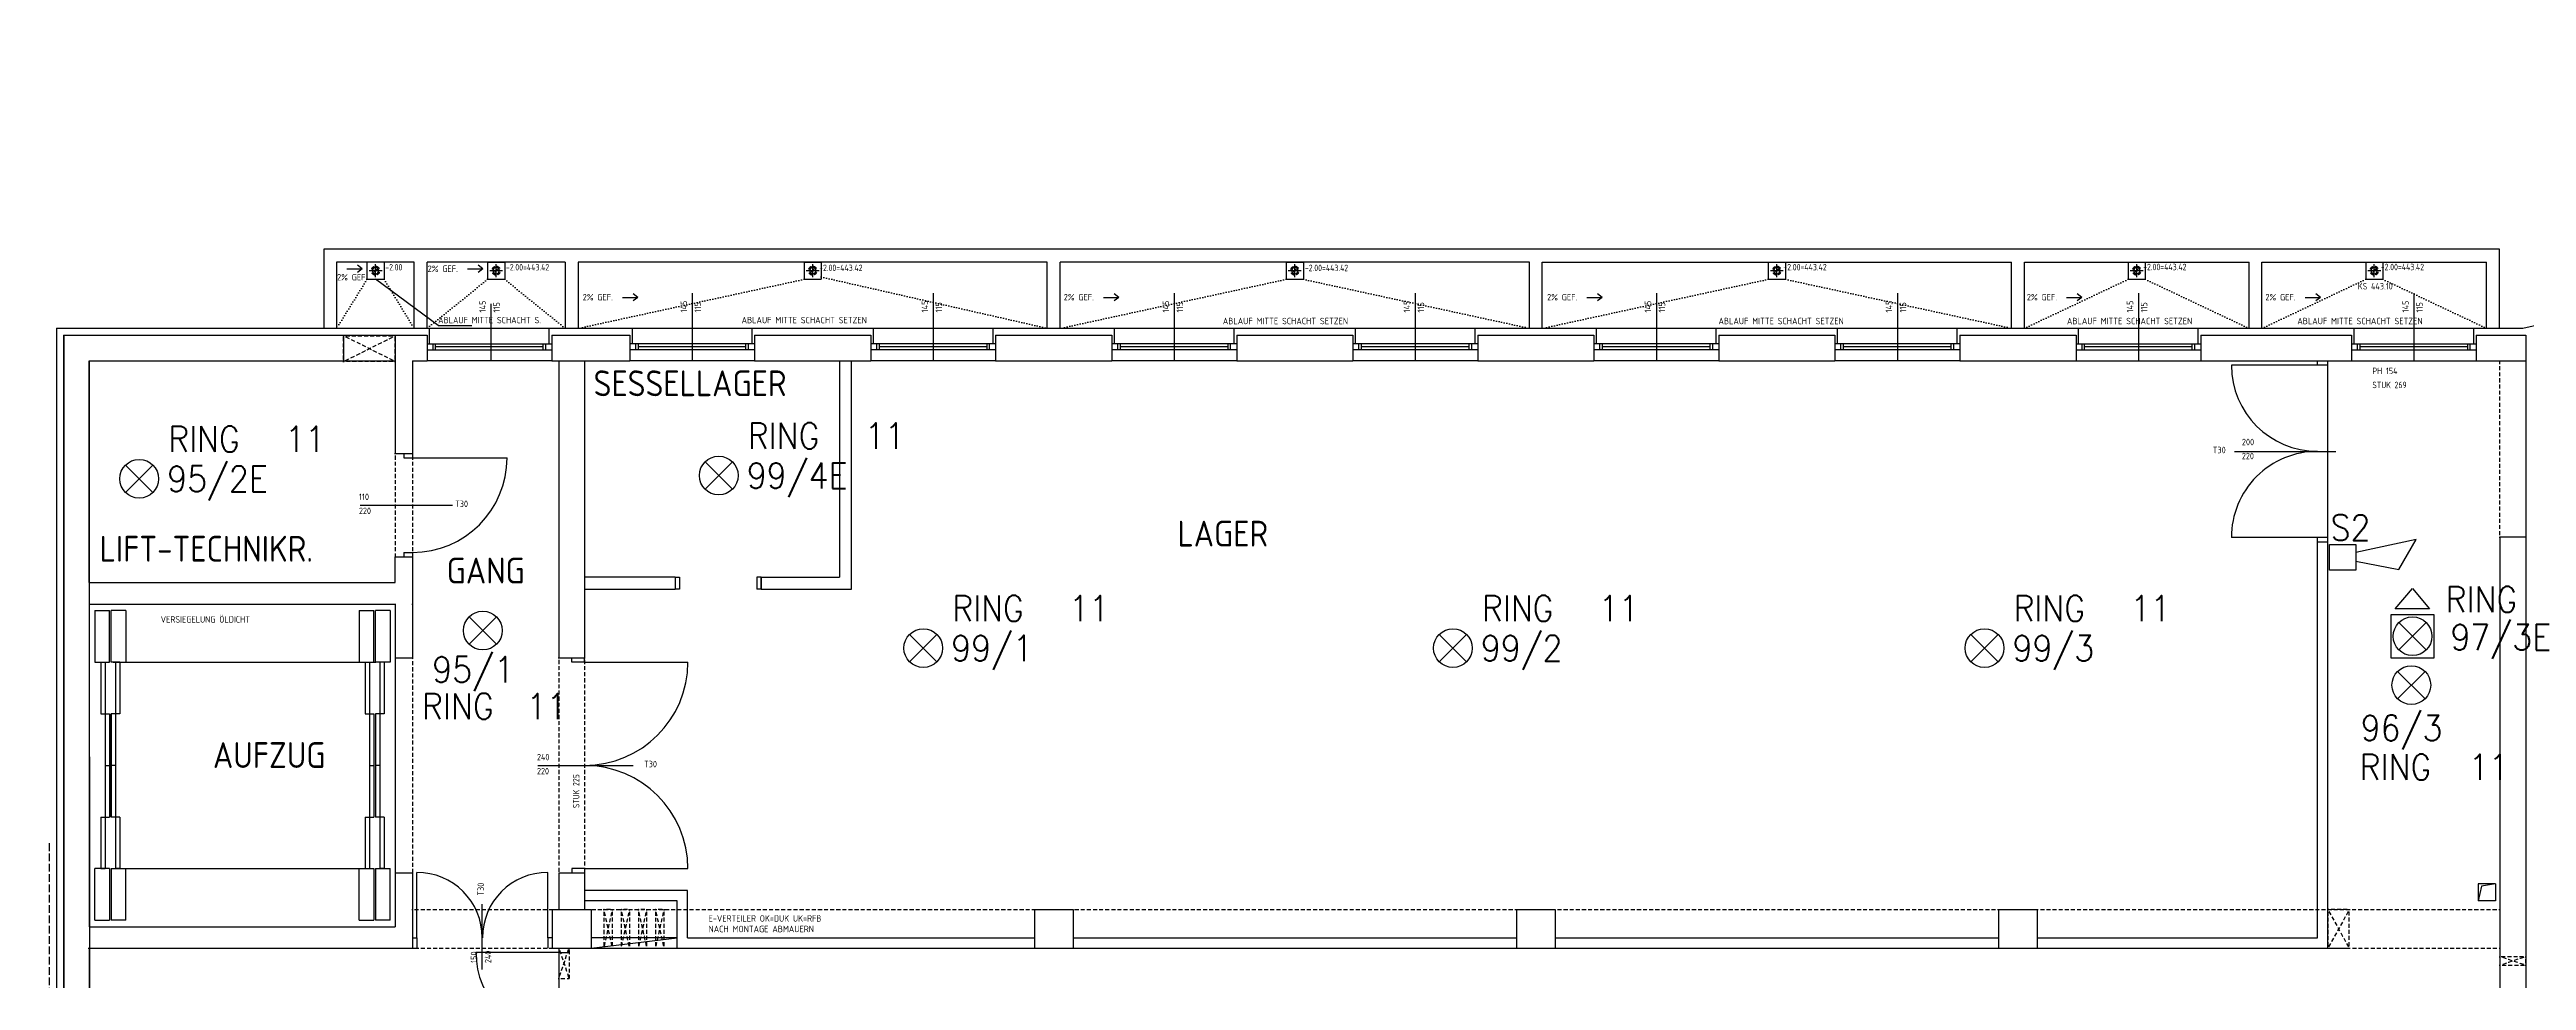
# Model space of a CAD drawing. Extents: x -386 to 10077, y -116 to 3208.
# Drawn here: x 5045 to 7922, y 2125 to 3207 of the extents above; entities that cross this region are included whole.
import ezdxf
from ezdxf.enums import TextEntityAlignment as Align

# ---------------------------------------------------------------- set-up
doc = ezdxf.new("R2010")
doc.units = 0
doc.header["$LTSCALE"] = 60
for name, pattern in [('X1$0$STRICH_3_1MM_KANTEN', [0.2, 0.15, -0.05]), ('Y1$0$ACHSE', [0.115, 0, -0.04, 0.075, 0]), ('Y1$0$PUNKT_1MM', [0.05, 0, -0.05]), ('Y1$0$STRICH_3_1MM_KANTEN', [0.2, 0.15, -0.05])]:
    doc.linetypes.add(name, pattern=pattern)
doc.layers.get('0').update_dxf_attribs({"linetype": 'CONTINUOUS'})
doc.layers.add('SECO-BRAND', color=240, linetype='CONTINUOUS')
doc.layers.add('SECO-BRAND_LOOP', color=81, linetype='CONTINUOUS')
doc.styles.add('ROMANS', font='romans.shx', dxfattribs={"width": 0.9})
doc.styles.add('SMALL', font='ISO.SHX', dxfattribs={"height": 12.5})

# ---------------------------------------------------------------- blocks, each defined once
blk = doc.blocks.new('SecoS-sirene')
blk.add_lwpolyline([(0.044, 0.307), (0.144, 0.807), (-0.206, 1.007), (-0.056, 0.307)])
blk.add_lwpolyline([(0.15, 0), (-0.15, 0), (-0.15, 0.306), (0.15, 0.306)], close=True)
at = {"style": 'ROMANS', "width": 0.9, "flags": 1}
for tag, p in [('PRODUKT_1', (-0.344, 0.022)), ('PRODUKT_2', (-0.344, -0.428)), ('TECHNIK', (-0.344, -0.88)), ('SECOPOS', (-0.344, -1.342))]:
    blk.add_attdef(tag, text='', height=0.3, dxfattribs=at).set_placement(p, align=Align.RIGHT)
at = {"color": 81, "style": 'ROMANS', "width": 0.9}
for tag, p in [('MELDERNUMMER', (0.33, 0.038)), ('LINE_1', (0.33, -0.41)), ('LINE_2', (0.33, -0.861)), ('ZUSATZTEXT', (0.33, -1.307))]:
    blk.add_attdef(tag, p, '', height=0.3, dxfattribs=at)
at = {"layer": 'SECO-BRAND_LOOP', "color": 7, "style": 'ROMANS', "width": 0.8}
for tag, p, flags in [('RING', (0.33, 0.487), 9), ('RINGNUMMER', (1.294, 0.487), 1)]:
    blk.add_attdef(tag, p, '', height=0.3, dxfattribs=dict(at, flags=flags))
blk = doc.blocks.new('SecoS-opt')
for p, q in [((0.159, 0.159), (-0.159, -0.159)), ((-0.159, 0.159), (0.159, -0.159))]:
    blk.add_line(p, q)
blk.add_circle((0, 0), 0.225)
at = {"style": 'ROMANS', "width": 0.9, "flags": 1}
for tag, p in [('PRODUKT_1', (-0.344, -0.147)), ('PRODUKT_2', (-0.344, -0.597)), ('TECHNIK', (-0.344, -1.049)), ('SECOPOS', (-0.344, -1.511))]:
    blk.add_attdef(tag, text='', height=0.3, dxfattribs=at).set_placement(p, align=Align.RIGHT)
at = {"color": 81, "style": 'ROMANS', "width": 0.9}
for tag, p in [('MELDERNUMMER', (0.33, -0.131)), ('LINE_1', (0.33, -0.989)), ('LINE_2', (0.33, -1.441)), ('ZUSATZTEXT', (0.33, -1.886))]:
    blk.add_attdef(tag, p, '', height=0.3, dxfattribs=at)
at = {"layer": 'SECO-BRAND_LOOP', "color": 7, "style": 'ROMANS', "width": 0.8, "flags": 8}
blk.add_attdef('RING', (0.33, -0.579), '', height=0.3, dxfattribs=at)
at = {"layer": 'SECO-BRAND_LOOP', "color": 7, "style": 'ROMANS', "width": 0.8}
blk.add_attdef('RINGNUMMER', (1.294, -0.579), '', height=0.3, dxfattribs=at)
blk = doc.blocks.new('SecoS-opt zwdi')
for p, q in [((0.159, 0.159), (-0.159, -0.159)), ((-0.159, 0.159), (0.159, -0.159))]:
    blk.add_line(p, q)
for points in [[(-0.201, 0.32), (-0.001, 0.555), (0.199, 0.32)], [(0.25, 0.25), (-0.25, 0.25), (-0.25, -0.25), (0.25, -0.25)]]:
    blk.add_lwpolyline(points, close=True)
blk.add_circle((0, 0), 0.225)
at = {"style": 'ROMANS', "width": 0.9, "flags": 1}
for tag, p in [('PRODUKT_1', (-0.344, -0.147)), ('PRODUKT_2', (-0.344, -0.597)), ('TECHNIK', (-0.344, -1.049)), ('SECOPOS', (-0.344, -1.511))]:
    blk.add_attdef(tag, text='', height=0.3, dxfattribs=at).set_placement(p, align=Align.RIGHT)
at = {"color": 81, "style": 'ROMANS', "width": 0.9}
for tag, p in [('MELDERNUMMER', (0.33, -0.131)), ('LINE_1', (0.33, -0.579)), ('LINE_2', (0.33, -1.031)), ('ZUSATZTEXT', (0.33, -1.476))]:
    blk.add_attdef(tag, p, '', height=0.3, dxfattribs=at)
at = {"layer": 'SECO-BRAND_LOOP', "color": 7, "style": 'ROMANS', "width": 0.8, "flags": 8}
blk.add_attdef('RING', (0.33, 0.317), '', height=0.3, dxfattribs=at)
at = {"layer": 'SECO-BRAND_LOOP', "color": 7, "style": 'ROMANS', "width": 0.8}
blk.add_attdef('RINGNUMMER', (1.294, 0.317), '', height=0.3, dxfattribs=at)

msp = doc.modelspace()

# ---------------------------------------------------------------- linework, layer by layer
at = {"color": 252, "linetype": 'Continuous'}
for p, q in [((7918.1, 2883), (9337.2, 3207)), ((5468.5, 2975), (5363.5, 2975)), ((5363.5, 2975), (5363.5, 2883)), ((7891, 2975), (5468.5, 2975)), ((7891, 2883), (7891, 2975)), ((5468.5, 2960), (5378.5, 2960)), ((5378.5, 2960), (5378.5, 2883)), ((5390.3, 2952.1), (5408.2, 2952.1)), ((5408.2, 2952.1), (5402.7, 2956.2)), ((5408.2, 2952.1), (5402.7, 2948)), ((5413.7, 2960), (5413.7, 2940)), ((5413.7, 2940), (5433.7, 2940)), ((5416.2, 2950), (5431.2, 2950)), ((5423.7, 2942.5), (5423.7, 2957.5)), ((5496.5, 2886.2), (5423.7, 2940)), ((5433.7, 2960), (5433.7, 2940)), ((5468.5, 2883), (5468.5, 2960)), ((5644, 2960), (5483.5, 2960)), ((5483.5, 2883), (5483.5, 2960)), ((5530.4, 2952.1), (5548.3, 2952.1)), ((5548.3, 2952.1), (5542.8, 2956.2)), ((5548.3, 2952.1), (5542.8, 2948)), ((5553.8, 2960), (5553.8, 2940)), ((5553.8, 2960), (5573.8, 2960)), ((5553.8, 2940), (5573.8, 2940)), ((5556.3, 2950), (5571.3, 2950)), ((5563.8, 2942.5), (5563.8, 2957.5)), ((5573.8, 2960), (5573.8, 2940)), ((5644, 2960), (5644, 2883)), ((6204, 2960), (5659, 2960)), ((5659, 2960), (5659, 2883)), ((5921.5, 2960), (5921.5, 2940)), ((5921.5, 2960), (5941.5, 2960)), ((5921.5, 2940), (5941.5, 2940)), ((5924, 2950), (5939, 2950)), ((5931.5, 2942.5), (5931.5, 2957.5)), ((5941.5, 2960), (5941.5, 2940)), ((6204, 2883), (6204, 2960)), ((6764, 2960), (6219, 2960)), ((6219, 2883), (6219, 2960)), ((6481.5, 2960), (6481.5, 2940)), ((6481.5, 2960), (6501.5, 2960)), ((6481.5, 2940), (6501.5, 2940)), ((6484, 2950), (6499, 2950)), ((6491.5, 2942.5), (6491.5, 2957.5)), ((6501.5, 2960), (6501.5, 2940)), ((6764, 2883), (6764, 2960)), ((6779, 2960), (7324, 2960)), ((6779, 2883), (6779, 2960)), ((7041.5, 2960), (7041.5, 2940)), ((7041.5, 2960), (7061.5, 2960)), ((7041.5, 2940), (7061.5, 2940)), ((7044, 2950), (7059, 2950)), ((7051.5, 2942.5), (7051.5, 2957.5)), ((7061.5, 2960), (7061.5, 2940)), ((7324, 2883), (7324, 2960)), ((7339, 2960), (7600, 2960)), ((7339, 2883), (7339, 2960)), ((7459.5, 2960), (7459.5, 2940)), ((7459.5, 2960), (7479.5, 2960)), ((7459.5, 2940), (7479.5, 2940)), ((7462, 2950), (7477, 2950)), ((7469.5, 2942.5), (7469.5, 2957.5)), ((7479.5, 2960), (7479.5, 2940)), ((7600, 2883), (7600, 2960)), ((7615, 2960), (7876, 2960)), ((7615, 2883), (7615, 2960)), ((7735.5, 2960), (7735.5, 2940)), ((7735.5, 2960), (7755.5, 2960)), ((7735.5, 2940), (7755.5, 2940)), ((7738, 2950), (7753, 2950)), ((7745.5, 2942.5), (7745.5, 2957.5)), ((7755.5, 2960), (7755.5, 2940)), ((7876, 2883), (7876, 2960)), ((5557.7, 2911.5), (5557.7, 2845)), ((5710.5, 2918.9), (5728.4, 2918.9)), ((5728.4, 2918.9), (5722.9, 2923.1)), ((5728.4, 2918.9), (5722.9, 2914.8)), ((5791.4, 2923.8), (5791.4, 2845)), ((6071.5, 2923.8), (6071.5, 2845)), ((6269.2, 2918.9), (6287.1, 2918.9)), ((6287.1, 2918.9), (6281.6, 2923.1)), ((6287.1, 2918.9), (6281.6, 2914.8)), ((6351.5, 2923.8), (6351.5, 2845)), ((6631.5, 2923.8), (6631.5, 2845)), ((6830.8, 2918.9), (6848.7, 2918.9)), ((6848.7, 2918.9), (6843.2, 2923.1)), ((6848.7, 2918.9), (6843.2, 2914.8)), ((6911.5, 2923.8), (6911.5, 2845)), ((7191.5, 2923.8), (7191.5, 2845)), ((7388.1, 2918.9), (7405.9, 2918.9)), ((7405.9, 2918.9), (7400.4, 2923.1)), ((7405.9, 2918.9), (7400.4, 2914.8)), ((7471.5, 2923.8), (7471.5, 2845)), ((7665.2, 2918.9), (7683, 2918.9)), ((7683, 2918.9), (7677.5, 2923.1)), ((7683, 2918.9), (7677.5, 2914.8)), ((7791.5, 2923.8), (7791.5, 2845)), ((5053.2, 2883), (7918.1, 2883)), ((5053.2, 2883), (5053.2, 1188)), ((5053.2, 2883), (5053.2, 1188)), ((5053.2, 2883), (5201.5, 2883)), ((5486.5, 2865), (5486.5, 2883)), ((5496.5, 2886.2), (5535.5, 2886.2)), ((5625.5, 2865), (5625.5, 2883)), ((5722, 2865), (5722, 2883)), ((5861, 2865), (5861, 2883)), ((6002, 2865), (6002, 2883)), ((6141, 2865), (6141, 2883)), ((6282, 2865), (6282, 2883)), ((6421, 2865), (6421, 2883)), ((6562, 2865), (6562, 2883)), ((6701, 2865), (6701, 2883)), ((6842, 2865), (6842, 2883)), ((6981, 2865), (6981, 2883)), ((7122, 2865), (7122, 2883)), ((7261, 2865), (7261, 2883)), ((7402, 2865), (7402, 2883)), ((7541, 2865), (7541, 2883)), ((7722, 2865), (7722, 2883)), ((7861, 2865), (7861, 2883)), ((5061.2, 2875), (5061.2, 1180)), ((5061.2, 2875), (5201.5, 2875)), ((5061.5, 2875), (5061.5, 1180)), ((5061.5, 2875), (5483.5, 2875)), ((5386.5, 2874.3), (5386.5, 2844.3)), ((5446.5, 2874.3), (5446.5, 2845)), ((5483.5, 2875), (5483.5, 2845)), ((5483.5, 2865), (5629, 2865)), ((5483.5, 2858), (5629, 2858)), ((5490.5, 2858), (5490.5, 2865)), ((5493.5, 2858), (5493.5, 2865)), ((5618.5, 2861.5), (5493.5, 2861.5)), ((5618.5, 2858), (5618.5, 2865)), ((5621.5, 2858), (5621.5, 2865)), ((5628.5, 2875), (5719, 2875)), ((5628.5, 2875), (5628.5, 2845)), ((5719, 2875), (5719, 2845)), ((5864, 2865), (5719, 2865)), ((5864, 2858), (5719, 2858)), ((5726, 2858), (5726, 2865)), ((5729, 2858), (5729, 2865)), ((5854, 2861.5), (5729, 2861.5)), ((5854, 2858), (5854, 2865)), ((5857, 2858), (5857, 2865)), ((5864, 2875), (5999, 2875)), ((5864, 2875), (5864, 2845)), ((5999, 2875), (5999, 2845)), ((6144, 2865), (5999, 2865)), ((6144, 2858), (5999, 2858)), ((6006, 2858), (6006, 2865)), ((6009, 2858), (6009, 2865)), ((6134, 2861.5), (6009, 2861.5)), ((6134, 2858), (6134, 2865)), ((6137, 2858), (6137, 2865)), ((6144, 2875), (6279, 2875)), ((6144, 2875), (6144, 2845)), ((6279, 2875), (6279, 2845)), ((6424, 2865), (6279, 2865)), ((6424, 2858), (6279, 2858)), ((6286, 2858), (6286, 2865)), ((6289, 2858), (6289, 2865)), ((6414, 2861.5), (6289, 2861.5)), ((6414, 2858), (6414, 2865)), ((6417, 2858), (6417, 2865)), ((6424, 2875), (6559, 2875)), ((6424, 2875), (6424, 2845)), ((6559, 2875), (6559, 2845)), ((6704, 2865), (6559, 2865)), ((6704, 2858), (6559, 2858)), ((6566, 2858), (6566, 2865)), ((6569, 2858), (6569, 2865)), ((6694, 2861.5), (6569, 2861.5)), ((6694, 2858), (6694, 2865)), ((6697, 2858), (6697, 2865)), ((6704, 2875), (6839, 2875)), ((6704, 2875), (6704, 2845)), ((6839, 2875), (6839, 2845)), ((6984, 2865), (6839, 2865)), ((6984, 2858), (6839, 2858)), ((6846, 2858), (6846, 2865)), ((6849, 2858), (6849, 2865)), ((6974, 2861.5), (6849, 2861.5)), ((6974, 2858), (6974, 2865)), ((6977, 2858), (6977, 2865)), ((6984, 2875), (7119, 2875)), ((6984, 2875), (6984, 2845)), ((7119, 2875), (7119, 2845)), ((7264, 2865), (7119, 2865)), ((7264, 2858), (7119, 2858)), ((7126, 2858), (7126, 2865)), ((7129, 2858), (7129, 2865)), ((7254, 2861.5), (7129, 2861.5)), ((7254, 2858), (7254, 2865)), ((7257, 2858), (7257, 2865)), ((7264, 2875), (7399, 2875)), ((7264, 2875), (7264, 2845)), ((7399, 2875), (7399, 2845)), ((7399, 2865), (7544, 2865)), ((7399, 2858), (7544, 2858)), ((7406, 2858), (7406, 2865)), ((7409, 2858), (7409, 2865)), ((7534, 2861.5), (7409, 2861.5)), ((7534, 2858), (7534, 2865)), ((7537, 2858), (7537, 2865)), ((7544, 2875), (7719, 2875)), ((7544, 2875), (7544, 2845)), ((7719, 2875), (7719, 2845)), ((7719, 2865), (7864, 2865)), ((7719, 2858), (7864, 2858)), ((7726, 2858), (7726, 2865)), ((7729, 2858), (7729, 2865)), ((7854, 2861.5), (7729, 2861.5)), ((7854, 2858), (7854, 2865)), ((7857, 2858), (7857, 2865)), ((7864, 2875), (7921.5, 2875)), ((7864, 2875), (7864, 2845)), ((7921.5, 2875), (7921.5, 2845)), ((5091.2, 2587.5), (5091.2, 2845)), ((5091.2, 2845), (5091.2, 2410)), ((5091.2, 2845), (5201.5, 2845)), ((5091.5, 2845), (5446.5, 2845)), ((5446.5, 2845), (5446.5, 2737.5)), ((5466.5, 2845), (5466.5, 2737.5)), ((5466.5, 2845), (5483.5, 2845)), ((5629, 2845), (5483.5, 2845)), ((5628.5, 2845), (5719, 2845)), ((5636.5, 2845), (5636.5, 2500)), ((5666.5, 2845), (5666.5, 2500)), ((5864, 2845), (5719, 2845)), ((5864, 2845), (5999, 2845)), ((5962.7, 2845), (5962.7, 2593.8)), ((5976.7, 2579.8), (5976.7, 2845)), ((6144, 2845), (5999, 2845)), ((6144, 2845), (6279, 2845)), ((6424, 2845), (6279, 2845)), ((6424, 2845), (6559, 2845)), ((6704, 2845), (6559, 2845)), ((6704, 2845), (6839, 2845)), ((6984, 2845), (6839, 2845)), ((6984, 2845), (7119, 2845)), ((7264, 2845), (7119, 2845)), ((7264, 2845), (7399, 2845)), ((7399, 2845), (7544, 2845)), ((7544, 2845), (7719, 2845)), ((7691.5, 2840), (7579.5, 2840)), ((7679.5, 2840), (7679.5, 2845)), ((7691.5, 2635), (7691.5, 2845)), ((7719, 2845), (7864, 2845)), ((7864, 2845), (7921.5, 2845)), ((7921.4, 2845), (7921.4, 2640.2)), ((5446.5, 2737.5), (5466.5, 2737.5)), ((5456.5, 2737.5), (5456.5, 2732.5)), ((5466.5, 2737.5), (5466.5, 2732.5)), ((7583.2, 2740), (7701, 2740)), ((5456.5, 2732.5), (5466.5, 2732.5)), ((5466.5, 2732.5), (5576.5, 2732.5)), ((5405.7, 2677.5), (5512.9, 2677.5)), ((5456.5, 2622.5), (5456.5, 2617.5)), ((5456.5, 2622.5), (5466.5, 2622.5)), ((5466.5, 2622.5), (5466.5, 2617.5)), ((7691.5, 2640), (7579.5, 2640)), ((7679.5, 2635), (7679.5, 2640)), ((7679.5, 2174.5), (7679.5, 2635)), ((7679.5, 2635), (7691.5, 2635)), ((7691.5, 2162.5), (7691.5, 2635)), ((7891.5, 2640.2), (7891.5, 1525)), ((7921.5, 2640.2), (7891.5, 2640.2)), ((7921.5, 2640.2), (7921.5, 1495)), ((5446.5, 2587.5), (5446.5, 2617.5)), ((5446.5, 2617.5), (5466.5, 2617.5)), ((5466.5, 2617.5), (5466.5, 2500)), ((5771.6, 2593.8), (5666.5, 2593.8)), ((5771.6, 2593.8), (5776.6, 2593.8)), ((5771.6, 2593.8), (5771.6, 2579.8)), ((5776.6, 2593.8), (5776.6, 2579.8)), ((5871.6, 2593.8), (5866.6, 2593.8)), ((5866.6, 2593.8), (5866.6, 2579.8)), ((5871.6, 2593.8), (5871.6, 2579.8)), ((5871.6, 2579.8), (5871.6, 2593.8)), ((5871.6, 2593.8), (5962.7, 2593.8)), ((5091.2, 2587.5), (5446.5, 2587.5)), ((5091.2, 2562.5), (5446.5, 2562.5)), ((5091.2, 2562.5), (5091.2, 2187.5)), ((5446.5, 2562.5), (5446.5, 2500)), ((5446.5, 2562.5), (5446.5, 2500)), ((5666.5, 2579.8), (5771.6, 2579.8)), ((5776.6, 2579.8), (5771.6, 2579.8)), ((5871.6, 2579.8), (5866.6, 2579.8)), ((5871.6, 2579.8), (5976.7, 2579.8)), ((5097.5, 2555), (5097.5, 2495)), ((5097.5, 2555), (5114.5, 2555)), ((5114.5, 2495), (5114.5, 2555)), ((5116.5, 2495), (5116.5, 2555)), ((5133.5, 2555), (5116.5, 2555)), ((5133.5, 2555), (5133.5, 2495)), ((5404.5, 2555), (5404.5, 2495)), ((5404.5, 2555), (5421.5, 2555)), ((5421.5, 2495), (5421.5, 2555)), ((5423.5, 2495), (5423.5, 2555)), ((5440.5, 2555), (5423.5, 2555)), ((5440.5, 2555), (5440.5, 2495)), ((5097.5, 2495), (5109.5, 2495)), ((5104.5, 2495), (5104.5, 2435)), ((5109.5, 2495), (5109.5, 2255)), ((5109.5, 2495), (5114.5, 2495)), ((5121.5, 2495), (5116.5, 2495)), ((5119, 2495), (5424, 2495)), ((5121.5, 2495), (5121.5, 2255)), ((5126.5, 2495), (5121.5, 2495)), ((5126.5, 2495), (5126.5, 2435)), ((5411.5, 2495), (5411.5, 2435)), ((5411.5, 2495), (5416.5, 2495)), ((5416.5, 2495), (5416.5, 2255)), ((5416.5, 2495), (5421.5, 2495)), ((5428.5, 2495), (5423.5, 2495)), ((5428.5, 2495), (5428.5, 2255)), ((5440.5, 2495), (5428.5, 2495)), ((5433.5, 2495), (5433.5, 2435)), ((5446.5, 2500), (5446.5, 2255)), ((5446.5, 2500), (5466.5, 2500)), ((5636.5, 2500), (5666.5, 2500)), ((5651.5, 2495), (5651.5, 2500)), ((5666.5, 2495), (5651.5, 2495)), ((5666.5, 2495), (5666.5, 2500)), ((5666.5, 2495), (5786.5, 2495)), ((5104.5, 2435), (5114.5, 2435)), ((5114.5, 2435), (5114.5, 2315)), ((5116.5, 2315), (5116.5, 2435)), ((5116.5, 2435), (5116.5, 2315)), ((5126.5, 2435), (5116.5, 2435)), ((5411.5, 2435), (5421.5, 2435)), ((5421.5, 2435), (5421.5, 2315)), ((5423.5, 2435), (5423.5, 2315)), ((5433.5, 2435), (5423.5, 2435)), ((5091.5, 2385), (5091.5, 2162.5)), ((5109.5, 2375), (5114.5, 2375)), ((5121.5, 2375), (5116.5, 2375)), ((5416.5, 2375), (5421.5, 2375)), ((5428.5, 2375), (5423.5, 2375)), ((5612.1, 2375), (5723, 2375)), ((5104.5, 2315), (5104.5, 2255)), ((5104.5, 2315), (5114.5, 2315)), ((5126.5, 2315), (5116.5, 2315)), ((5126.5, 2315), (5126.5, 2255)), ((5411.5, 2315), (5411.5, 2255)), ((5411.5, 2315), (5421.5, 2315)), ((5433.5, 2315), (5423.5, 2315)), ((5433.5, 2315), (5433.5, 2255)), ((5097.5, 2195), (5097.5, 2255)), ((5114.5, 2255), (5097.5, 2255)), ((5104.5, 2255), (5109.5, 2255)), ((5114.5, 2255), (5114.5, 2195)), ((5116.5, 2255), (5421.5, 2255)), ((5116.5, 2255), (5116.5, 2195)), ((5126.5, 2255), (5121.5, 2255)), ((5133.5, 2195), (5133.5, 2255)), ((5404.5, 2195), (5404.5, 2255)), ((5411.5, 2255), (5416.5, 2255)), ((5421.5, 2255), (5421.5, 2195)), ((5423.5, 2255), (5423.5, 2195)), ((5423.5, 2255), (5440.5, 2255)), ((5433.5, 2255), (5428.5, 2255)), ((5440.5, 2195), (5440.5, 2255)), ((5446.5, 2250), (5446.5, 2187.5)), ((5446.5, 2250), (5466.5, 2250)), ((5466.5, 2250), (5466.5, 2162.5)), ((5471.5, 2174.5), (5471.5, 2250.7)), ((5624, 2174.5), (5624, 2250.7)), ((5636.5, 2250), (5666.5, 2250)), ((5636.5, 2250), (5636.5, 2207.5)), ((5651.5, 2255), (5651.5, 2250)), ((5666.5, 2255), (5651.5, 2255)), ((5666.5, 2255), (5786.5, 2255)), ((5666.5, 2255), (5666.5, 2250)), ((5666.5, 2250), (5666.5, 2207.5)), ((5786, 2229.5), (5666.5, 2229.5)), ((5774, 2217.5), (5666.5, 2217.5)), ((5774, 2162.5), (5774, 2217.5)), ((5786, 2174.5), (5786, 2229.5)), ((7886.3, 2237.5), (7866.3, 2237.5)), ((7866.3, 2237.5), (7866.3, 2217.5)), ((7869.9, 2234.6), (7866.3, 2217.5)), ((7886.3, 2217.5), (7866.3, 2217.5)), ((7886.3, 2237.5), (7869.9, 2234.6)), ((7886.3, 2237.5), (7886.3, 2217.5)), ((5091.2, 2187.5), (5446.5, 2187.5)), ((5097.5, 2195), (5114.5, 2195)), ((5133.5, 2195), (5116.5, 2195)), ((5404.5, 2195), (5421.5, 2195)), ((5440.5, 2195), (5423.5, 2195)), ((5547.7, 2137.7), (5547.7, 2213.8)), ((5629, 2207.5), (5629, 2162.5)), ((5629, 2207.5), (5674, 2207.5)), ((5674, 2207.5), (5674, 2162.5)), ((6189, 2207.5), (6189, 2162.5)), ((6189, 2207.5), (6234, 2207.5)), ((6234, 2207.5), (6234, 2162.5)), ((6749, 2207.5), (6749, 2162.5)), ((6749, 2207.5), (6794, 2207.5)), ((6794, 2207.5), (6794, 2162.5)), ((7309, 2207.5), (7309, 2162.5)), ((7309, 2207.5), (7354, 2207.5)), ((7354, 2207.5), (7354, 2162.5)), ((5091, 2162.5), (5090.7, 1496.1)), ((5091.5, 2162.5), (5091.5, 1153)), ((5091.5, 2162.5), (5466.5, 2162.5)), ((5091.5, 2162.5), (5252.5, 2162.5)), ((5091.5, 2162.5), (5091.5, 2112.5)), ((5466.5, 2174.5), (5471.5, 2174.5)), ((5466.5, 2162.5), (5471.5, 2162.5)), ((5471.5, 2174.5), (5471.5, 2162.5)), ((5629, 2174.5), (5624, 2174.5)), ((5624, 2174.5), (5624, 2162.5)), ((5629, 2162.5), (5674, 2162.5)), ((5636.5, 2162.5), (5636.5, 2157.5)), ((5636.5, 2160.7), (5636.5, 1960)), ((5648.5, 2157.5), (5648.5, 2162.5)), ((5671.5, 2162.5), (7691.5, 2162.5)), ((5774, 2174.5), (5674, 2174.5)), ((5674, 2162.5), (5774, 2174.5)), ((5786, 2174.5), (6189, 2174.5)), ((6189, 2162.5), (6234, 2162.5)), ((6234, 2174.5), (6749, 2174.5)), ((6749, 2162.5), (6794, 2162.5)), ((6794, 2174.5), (7309, 2174.5)), ((7309, 2162.5), (7354, 2162.5)), ((7354, 2174.5), (7679.5, 2174.5)), ((5636.5, 2157.5), (5540.2, 2157.5)), ((5636.5, 2157.5), (5648.5, 2157.5))]:
    msp.add_line(p, q, dxfattribs=at)
at = {"color": 252, "linetype": 'Y1$0$PUNKT_1MM'}
for p, q in [((5413.7, 2940), (5378.5, 2883)), ((5433.7, 2940), (5468.5, 2883)), ((5553.8, 2940), (5483.5, 2883)), ((5573.8, 2940), (5644, 2883)), ((5921.5, 2940), (5659, 2883)), ((5941.5, 2942.7), (6204.6, 2883)), ((6481.5, 2940), (6219, 2883)), ((6501.5, 2940), (6764.5, 2883)), ((7041.5, 2940), (6779, 2883)), ((7061.5, 2940), (7324.5, 2883)), ((7459.5, 2940), (7339, 2883)), ((7479.5, 2940), (7600, 2883)), ((7735.5, 2940), (7615, 2883)), ((7755.5, 2940), (7876, 2883))]:
    msp.add_line(p, q, dxfattribs=at)
at = {"color": 252, "linetype": 'Y1$0$ACHSE'}
for p, q in [((5386.5, 2874.3), (5446.5, 2874.3)), ((5386.5, 2844.3), (5446.5, 2874.3)), ((5446.5, 2844.3), (5386.5, 2874.3)), ((5386.5, 2844.3), (5386.5, 2874.3)), ((5446.5, 2844.3), (5446.5, 2874.3)), ((5446.5, 2844.3), (5386.5, 2844.3)), ((7891.5, 2640.2), (7891.5, 2845)), ((5446.5, 2737.5), (5446.5, 2617.5)), ((5466.5, 2737.5), (5466.5, 2617.5)), ((5446.5, 2562.5), (5446.5, 2250)), ((5466.5, 2562.5), (5466.5, 2187.5)), ((5636.5, 2500), (5636.5, 2250)), ((5666.5, 2500), (5666.5, 2250)), ((5466.5, 2207.5), (7891.5, 2207.5)), ((5699, 2162.5), (5689, 2207.5)), ((5689, 2162.5), (5699, 2207.5)), ((5689, 2207.5), (5689, 2162.5)), ((5699, 2207.5), (5689, 2207.5)), ((5699, 2162.5), (5699, 2207.5)), ((5709, 2207.5), (5709, 2162.5)), ((5709, 2162.5), (5719, 2207.5)), ((5719, 2162.5), (5709, 2207.5)), ((5719, 2207.5), (5709, 2207.5)), ((5719, 2162.5), (5719, 2207.5)), ((5739, 2162.5), (5729, 2207.5)), ((5729, 2162.5), (5739, 2207.5)), ((5729, 2207.5), (5729, 2162.5)), ((5739, 2207.5), (5729, 2207.5)), ((5739, 2162.5), (5739, 2207.5)), ((5749, 2207.5), (5749, 2162.5)), ((5749, 2162.5), (5759, 2207.5)), ((5759, 2162.5), (5749, 2207.5)), ((5759, 2207.5), (5749, 2207.5)), ((5759, 2162.5), (5759, 2207.5)), ((7691.5, 2207.5), (7691.5, 2162.5)), ((7716.5, 2207.5), (7691.5, 2162.5)), ((7691.5, 2207.5), (7716.5, 2162.5)), ((7716.5, 2207.5), (7691.5, 2207.5)), ((7716.5, 2162.5), (7716.5, 2207.5)), ((5090.5, 2162.5), (7891.5, 2162.5)), ((5636.5, 2162.5), (5648.5, 2127.5)), ((5636.5, 2127.5), (5648.5, 2162.5)), ((5636.5, 2162.5), (5648.5, 2162.5)), ((5648.5, 2162.5), (5648.5, 2127.5)), ((5689, 2162.5), (5699, 2162.5)), ((5709, 2162.5), (5719, 2162.5)), ((5729, 2162.5), (5739, 2162.5)), ((5749, 2162.5), (5759, 2162.5)), ((7691.5, 2162.5), (7716.5, 2162.5)), ((7891.5, 2152.7), (7891.5, 2142.7)), ((7921.5, 2152.7), (7891.5, 2152.7)), ((7921.5, 2152.7), (7891.5, 2142.7)), ((7921.5, 2142.7), (7891.5, 2152.7)), ((7891.5, 2142.7), (7921.5, 2142.7)), ((7921.5, 2142.7), (7921.5, 2152.7)), ((5636.5, 2127.5), (5648.5, 2127.5))]:
    msp.add_line(p, q, dxfattribs=at)
at = {"color": 252, "linetype": 'Y1$0$STRICH_3_1MM_KANTEN'}
msp.add_line((5045, 1963.5), (5045, 2286.5), dxfattribs=at)
at = {"color": 252, "linetype": 'X1$0$STRICH_3_1MM_KANTEN'}
msp.add_line((5045, 1963.5), (5045, 2286.5), dxfattribs=at)
at = {"color": 252, "linetype": 'Y1$0$ACHSE'}
for centre, start, end in [((5423.7, 2950), 0, 180), ((5423.7, 2950), 180, 0), ((5563.8, 2950), 0, 180), ((5563.8, 2950), 180, 0), ((5931.5, 2950), 0, 180), ((5931.5, 2950), 180, 0), ((6491.5, 2950), 0, 180), ((6491.5, 2950), 180, 0), ((7051.5, 2950), 0, 180), ((7051.5, 2950), 180, 0), ((7469.5, 2950), 0, 180), ((7469.5, 2950), 180, 0), ((7745.5, 2950), 0, 180), ((7745.5, 2950), 180, 0)]:
    msp.add_arc(centre, 5, start, end, dxfattribs=at)
at = {"color": 252, "linetype": 'Continuous'}
for centre, radius, start, end in [((5423.7, 2950), 3.75, 0, 180), ((5423.7, 2950), 3.75, 180, 0), ((5423.7, 2950), 1.88, 180, 270), ((5423.7, 2950), 1.88, 360, 90), ((5563.8, 2950), 3.75, 0, 180), ((5563.8, 2950), 3.75, 180, 0), ((5563.8, 2950), 1.88, 180, 270), ((5563.8, 2950), 1.88, 360, 90), ((5931.5, 2950), 3.75, 0, 180), ((5931.5, 2950), 3.75, 180, 0), ((5931.5, 2950), 1.88, 180, 270), ((5931.5, 2950), 1.88, 360, 90), ((6491.5, 2950), 3.75, 0, 180), ((6491.5, 2950), 3.75, 180, 0), ((6491.5, 2950), 1.87, 180, 270), ((6491.5, 2950), 1.87, 360, 90), ((7051.5, 2950), 3.75, 0, 180), ((7051.5, 2950), 3.75, 180, 0), ((7051.5, 2950), 1.87, 180, 270), ((7051.5, 2950), 1.87, 360, 90), ((7469.5, 2950), 3.75, 0, 180), ((7469.5, 2950), 3.75, 180, 0), ((7469.5, 2950), 1.87, 180, 270), ((7469.5, 2950), 1.87, 360, 90), ((7745.5, 2950), 3.75, 0, 180), ((7745.5, 2950), 3.75, 180, 0), ((7745.5, 2950), 1.87, 180, 270), ((7745.5, 2950), 1.87, 360, 90), ((7679.5, 2840), 100, 180, 270), ((7679.5, 2640), 100, 90, 180.0482), ((5466.5, 2732.5), 110, 270, 0), ((5666.5, 2495), 120, 270, 0), ((5666.5, 2255), 120, 0, 90), ((5471.5, 2174.5), 76.2, 0, 90), ((5624, 2174.5), 76.2, 90, 180), ((5636.5, 2157.5), 96.2, 180, 270)]:
    msp.add_arc(centre, radius, start, end, dxfattribs=at)

# ---------------------------------------------------------------- block references
at = {"layer": 'SECO-BRAND'}
ref = msp.add_blockref('SecoS-opt', (5149.1, 2708.1, 280), dxfattribs=dict(at, xscale=100, yscale=100, zscale=100))
ref.add_attrib('MELDERNUMMER', '95/2E', (5181.6, 2693, -27720), dxfattribs={"layer": '0', "color": 81, "height": 30, "style": 'ROMANS', "width": 0.9})
ref.add_attrib('RINGNUMMER', '11', (5318.7, 2739.3, -27720), dxfattribs={"layer": 'SECO-BRAND_LOOP', "color": 7, "height": 30, "style": 'ROMANS', "width": 0.9})
ref.add_attrib('RING', 'RING', (5182.7, 2739.3, -27720), dxfattribs={"layer": 'SECO-BRAND_LOOP', "color": 7, "height": 30, "style": 'ROMANS', "width": 0.9, "flags": 8})
ref = msp.add_blockref('SecoS-opt', (5822.4, 2711.9), dxfattribs=dict(at, xscale=100, yscale=100, zscale=100))
ref.add_attrib('MELDERNUMMER', '99/4E', (5854.9, 2696.8), dxfattribs={"layer": '0', "color": 81, "height": 30, "style": 'ROMANS', "width": 0.9})
ref.add_attrib('RINGNUMMER', '11', (5992, 2743.1), dxfattribs={"layer": 'SECO-BRAND_LOOP', "color": 7, "height": 30, "style": 'ROMANS', "width": 0.9})
ref.add_attrib('RING', 'RING', (5856, 2743.1), dxfattribs={"layer": 'SECO-BRAND_LOOP', "color": 7, "height": 30, "style": 'ROMANS', "width": 0.9, "flags": 8})
ref = msp.add_blockref('SecoS-sirene', (7693.4, 2616.9), dxfattribs=dict(at, xscale=100, yscale=100, zscale=100, rotation=270))
ref.add_attrib('MELDERNUMMER', 'S2', (7694.8, 2636.3), dxfattribs={"layer": '0', "color": 81, "height": 30, "style": 'ROMANS', "width": 0.9})
ref = msp.add_blockref('SecoS-opt', (6059.9, 2511.3, 280), dxfattribs=dict(at, xscale=100, yscale=100, zscale=100))
ref.add_attrib('MELDERNUMMER', '99/1', (6092.4, 2496.2, -27720), dxfattribs={"layer": '0', "color": 81, "height": 30, "style": 'ROMANS', "width": 0.9})
ref.add_attrib('RINGNUMMER', '11', (6229.5, 2542.5, -27720), dxfattribs={"layer": 'SECO-BRAND_LOOP', "color": 7, "height": 30, "style": 'ROMANS', "width": 0.9})
ref.add_attrib('RING', 'RING', (6093.5, 2542.5, -27720), dxfattribs={"layer": 'SECO-BRAND_LOOP', "color": 7, "height": 30, "style": 'ROMANS', "width": 0.9, "flags": 8})
ref = msp.add_blockref('SecoS-opt', (6675.2, 2511.3, 280), dxfattribs=dict(at, xscale=100, yscale=100, zscale=100))
ref.add_attrib('MELDERNUMMER', '99/2', (6707.7, 2496.2, -27720), dxfattribs={"layer": '0', "color": 81, "height": 30, "style": 'ROMANS', "width": 0.9})
ref.add_attrib('RINGNUMMER', '11', (6844.8, 2542.5, -27720), dxfattribs={"layer": 'SECO-BRAND_LOOP', "color": 7, "height": 30, "style": 'ROMANS', "width": 0.9})
ref.add_attrib('RING', 'RING', (6708.8, 2542.5, -27720), dxfattribs={"layer": 'SECO-BRAND_LOOP', "color": 7, "height": 30, "style": 'ROMANS', "width": 0.9, "flags": 8})
ref = msp.add_blockref('SecoS-opt', (7292.7, 2511.3, 280), dxfattribs=dict(at, xscale=100, yscale=100, zscale=100))
ref.add_attrib('MELDERNUMMER', '99/3', (7325.2, 2496.2, -27720), dxfattribs={"layer": '0', "color": 81, "height": 30, "style": 'ROMANS', "width": 0.9})
ref.add_attrib('RINGNUMMER', '11', (7462.3, 2542.5, -27720), dxfattribs={"layer": 'SECO-BRAND_LOOP', "color": 7, "height": 30, "style": 'ROMANS', "width": 0.9})
ref.add_attrib('RING', 'RING', (7326.3, 2542.5, -27720), dxfattribs={"layer": 'SECO-BRAND_LOOP', "color": 7, "height": 30, "style": 'ROMANS', "width": 0.9, "flags": 8})
ref = msp.add_blockref('SecoS-opt zwdi', (7789.9, 2525.1, 280), dxfattribs=dict(at, xscale=100, yscale=100, zscale=100))
ref.add_attrib('MELDERNUMMER', '97/3E', (7833.9, 2509, -27720), dxfattribs={"layer": '0', "color": 81, "height": 30, "style": 'ROMANS', "width": 0.9})
ref.add_attrib('RINGNUMMER', '11', (7967.7, 2552.9, -27720), dxfattribs={"layer": 'SECO-BRAND_LOOP', "color": 7, "height": 30, "style": 'ROMANS', "width": 0.9})
ref.add_attrib('RING', 'RING', (7828.3, 2552.9, -27720), dxfattribs={"layer": 'SECO-BRAND_LOOP', "color": 7, "height": 30, "style": 'ROMANS', "width": 0.9, "flags": 8})
ref = msp.add_blockref('SecoS-opt', (5548.3, 2531.7, 280), dxfattribs=dict(at, xscale=100, yscale=100, zscale=100))
ref.add_attrib('MELDERNUMMER', '95/1', (5489.6, 2471.4, -27720), dxfattribs={"layer": '0', "color": 81, "height": 30, "style": 'ROMANS', "width": 0.9})
ref.add_attrib('RINGNUMMER', '11', (5599.2, 2428.7, -27720), dxfattribs={"layer": 'SECO-BRAND_LOOP', "color": 7, "height": 30, "style": 'ROMANS', "width": 0.9})
ref.add_attrib('RING', 'RING', (5477.6, 2428.7, -27720), dxfattribs={"layer": 'SECO-BRAND_LOOP', "color": 7, "height": 30, "style": 'ROMANS', "width": 0.9, "flags": 8})
ref = msp.add_blockref('SecoS-opt', (7788.5, 2468.3, 280), dxfattribs=dict(at, xscale=100, yscale=100, zscale=100))
ref.add_attrib('MELDERNUMMER', '96/3', (7729.7, 2403.5, -27720), dxfattribs={"layer": '0', "color": 81, "height": 30, "style": 'ROMANS', "width": 0.9})
ref.add_attrib('RINGNUMMER', '11', (7855.3, 2358.1, -27720), dxfattribs={"layer": 'SECO-BRAND_LOOP', "color": 7, "height": 30, "style": 'ROMANS', "width": 0.9})
ref.add_attrib('RING', 'RING', (7728.4, 2358.1, -27720), dxfattribs={"layer": 'SECO-BRAND_LOOP', "color": 7, "height": 30, "style": 'ROMANS', "width": 0.9, "flags": 8})

# ---------------------------------------------------------------- texts
at = {"color": 252, "style": 'SMALL'}
for s, height, width, p in [('2% GEF.', 7.5, 0.875188, (5379, 2946.1)), ('2% GEF.', 7.5, 0.875188, (5484.2, 2956)), ('KS 443.10', 7.5, 0.820669, (7726.3, 2935.6)), ('2% GEF.', 7.5, 0.875188, (5664.3, 2922.9)), ('2% GEF.', 7.5, 0.875188, (6223.1, 2922.9)), ('2% GEF.', 7.5, 0.875188, (6784.6, 2922.9)), ('2% GEF.', 7.5, 0.875188, (7341.9, 2922.9)), ('2% GEF.', 7.5, 0.875188, (7619, 2922.9)), ('ABLAUF MITTE SCHACHT S.', 7.5, 0.833766, (5496.5, 2896.3)), ('ABLAUF MITTE SCHACHT SETZEN', 7.5, 0.841071, (5848.9, 2896.3)), ('ABLAUF MITTE SCHACHT SETZEN', 7.5, 0.841071, (6407.9, 2895.2)), ('ABLAUF MITTE SCHACHT SETZEN', 7.5, 0.841071, (6983.7, 2895.2)), ('ABLAUF MITTE SCHACHT SETZEN', 7.5, 0.841071, (7388.5, 2895.2)), ('ABLAUF MITTE SCHACHT SETZEN', 7.5, 0.841071, (7656.1, 2895.2)), ('SESSELLAGER', 30, 0.974026, (5677, 2834.1)), ('STUK 269', 7.5, 0.789286, (7743.3, 2820.9)), ('PH 154', 7.5, 0.811765, (7743.3, 2837.2)), ('T30', 7.5, 0.826891, (7557.9, 2745.3)), ('200', 7.5, 0.867857, (7591.7, 2754.6)), ('220', 7.5, 0.816807, (7591.7, 2738.3)), ('T30', 7.5, 0.826891, (5516.1, 2682.8)), ('220', 7.5, 0.816807, (5404.4, 2674.6)), ('LAGER', 30, 0.974026, (6355.2, 2659.4)), ('LIFT-TECHNIKR.', 30, 0.974026, (5103.1, 2641.8)), ('GANG', 30, 0.974026, (5506.3, 2616.4)), ('VERSIEGELUNG ÖLDICHT', 7.5, 0.871671, (5174.1, 2548.4)), ('AUFZUG', 30, 0.974026, (5234.8, 2402)), ('240', 7.5, 0.816807, (5611.2, 2388.4)), ('220', 7.5, 0.816807, (5611.2, 2372.1)), ('T30', 7.5, 0.826891, (5735.6, 2380.3)), ('E-VERTEILER OK=DUK UK=RFB', 7.5, 0.833143, (5810.5, 2200.9)), ('NACH MONTAGE ABMAUERN', 7.5, 0.918367, (5810.5, 2188.6))]:
    msp.add_text(s, height=height, dxfattribs=dict(at, width=width)).set_placement(p, align=Align.TOP_LEFT)
for s, width, p in [('-2.00', 0.785715, (5435, 2950.2)), ('-2.00=443.42', 0.790784, (5575.1, 2950.2)), ('-2.00=443.42', 0.790784, (5939, 2949.5)), ('-2.00=443.42', 0.790784, (6503.2, 2949.4)), ('-2.00=443.42', 0.790784, (7059, 2950.3)), ('-2.00=443.42', 0.790784, (7477, 2950.5)), ('-2.00=443.42', 0.790784, (7753, 2950.5))]:
    msp.add_text(s, height=7.5, dxfattribs=dict(at, width=width)).set_placement(p)
for s, width, p in [('145', 0.867857, (5544.3, 2901.4)), ('115', 0.991837, (5560.6, 2901.4)), ('145', 0.867857, (5778, 2901.4)), ('115', 0.991837, (5794.3, 2901.4)), ('145', 0.867857, (6058, 2901.4)), ('115', 0.991837, (6074.3, 2901.4)), ('145', 0.867857, (6338, 2901.4)), ('115', 0.991837, (6354.3, 2901.4)), ('145', 0.867857, (6618, 2901.4)), ('115', 0.991837, (6634.3, 2901.4)), ('145', 0.867857, (6898, 2901.4)), ('115', 0.991837, (6914.3, 2901.4)), ('145', 0.867857, (7178, 2901.4)), ('115', 0.991837, (7194.3, 2901.4)), ('145', 0.867857, (7458, 2901.4)), ('115', 0.991837, (7474.3, 2901.4)), ('145', 0.867857, (7778, 2901.4)), ('115', 0.991837, (7794.3, 2901.4)), ('STUK 225', 0.789286, (5653, 2325.3)), ('T30', 0.826891, (5542.1, 2223.7)), ('150', 0.925715, (5534.3, 2145.3)), ('240', 0.816807, (5550.6, 2145.3))]:
    msp.add_text(s, height=7.5, rotation=90, dxfattribs=dict(at, width=width)).set_placement(p, align=Align.TOP_LEFT)
msp.add_text('110', height=7.5, dxfattribs=at).set_placement((5404.4, 2690.9), align=Align.TOP_LEFT)

doc.saveas('drawing.dxf')
